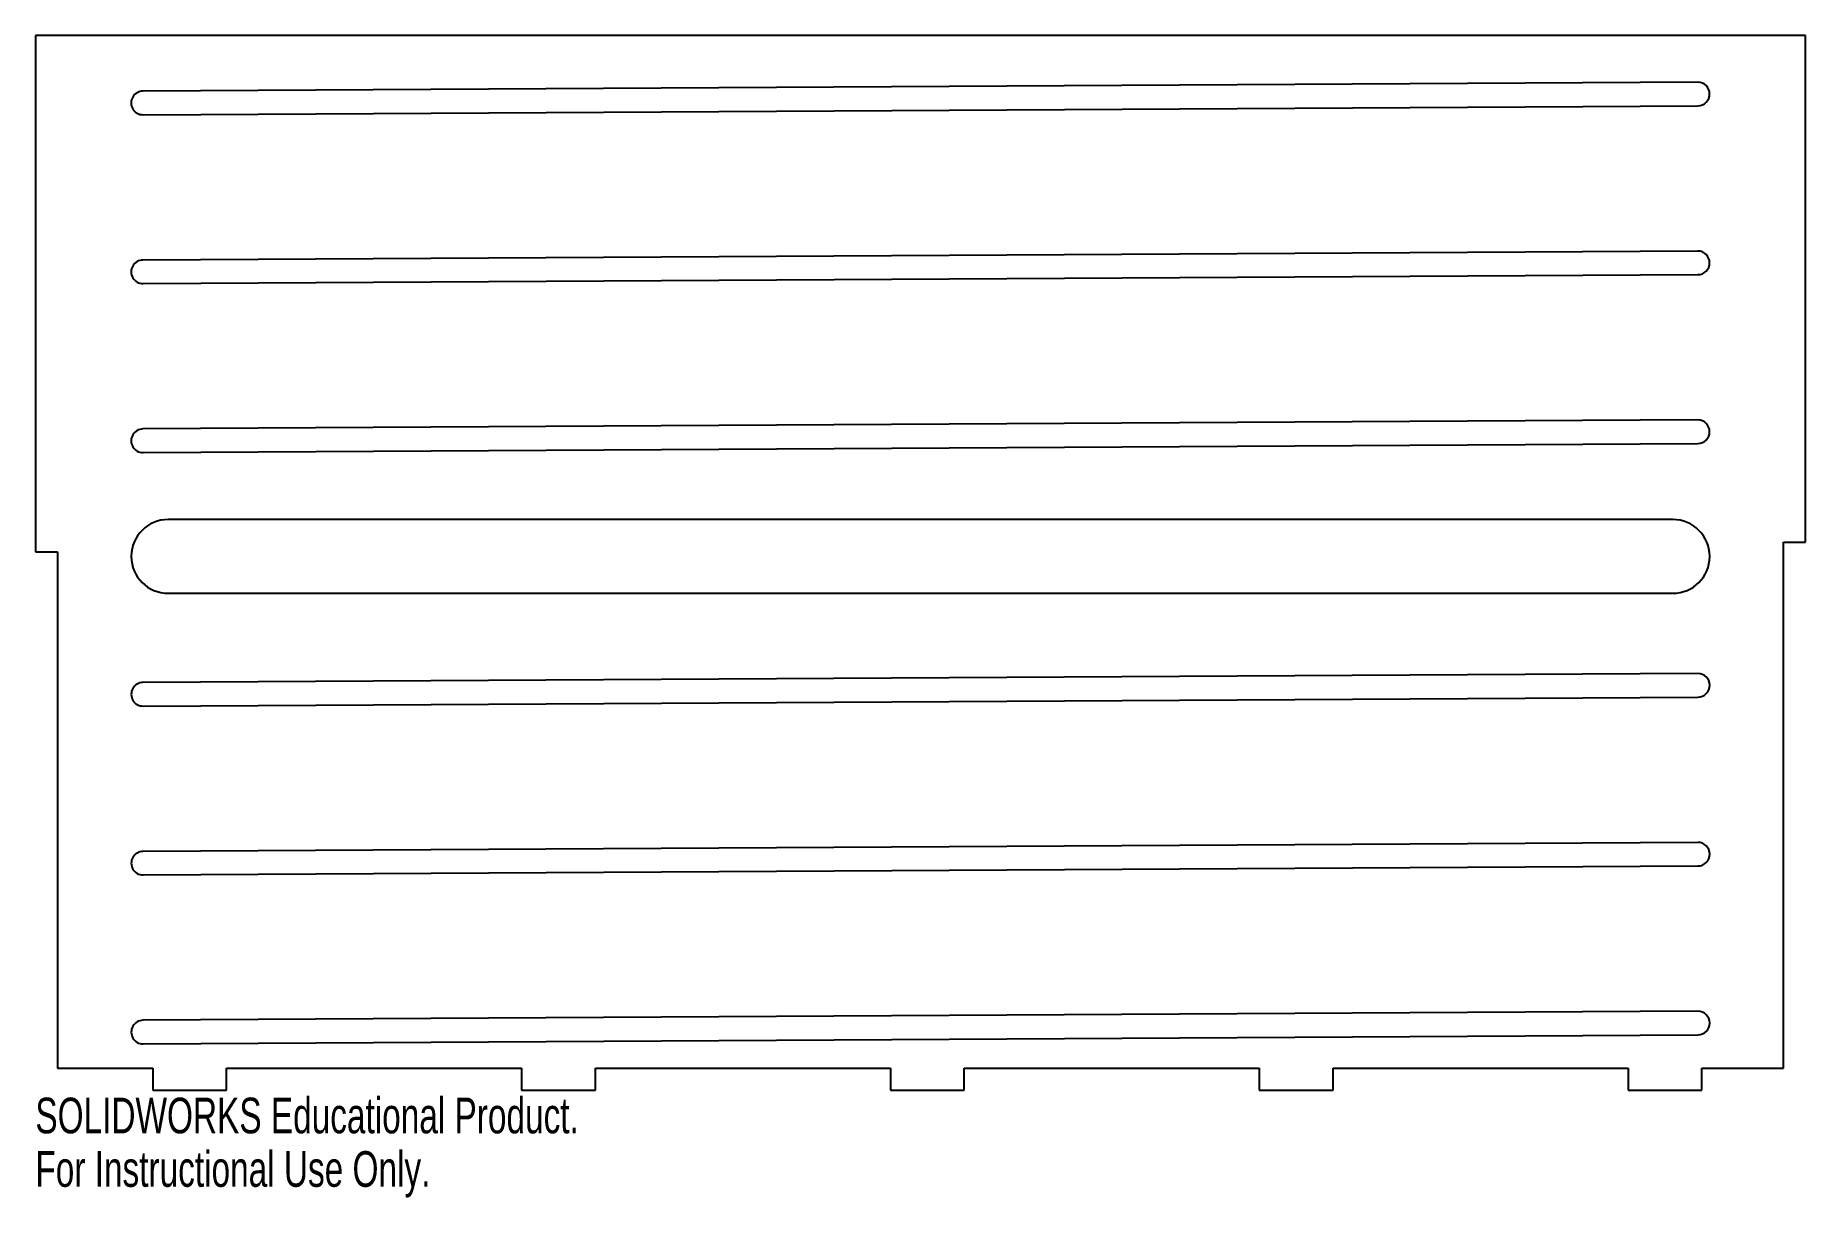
# Model space of a CAD drawing. Header units: millimetres. Extents: x -189 to 51, y -106 to 52.
import ezdxf

# ---------------------------------------------------------------- set-up
doc = ezdxf.new("R2010")
doc.units = ezdxf.units.MM
doc.styles.add('SLDTEXTSTYLE0', font='TXT', dxfattribs={"width": 0.7})

msp = doc.modelspace()

# ---------------------------------------------------------------- linework, layer by layer
at = {"color": 7, "linetype": 'Continuous', "lineweight": 25}
for p, q in [((50.73, 51.79), (-189.27, 51.79)), ((-189.27, 51.79), (-189.27, -18.21)), ((50.73, -16.9), (50.73, 51.79)), ((36.12, 45.45), (-174.68, 44.23)), ((-174.67, 41.03), (36.13, 42.25)), ((36.12, 22.55), (-174.68, 21.33)), ((-174.67, 18.13), (36.13, 19.35)), ((36.12, -0.35), (-174.68, -1.57)), ((-174.67, -4.77), (36.13, -3.55)), ((32.73, -13.85), (-171.27, -13.85)), ((-189.27, -18.21), (-186.27, -18.21)), ((-186.27, -18.21), (-186.27, -88.21)), ((47.73, -88.21), (47.73, -16.9)), ((47.73, -16.9), (50.73, -16.9)), ((-171.27, -23.85), (32.73, -23.85)), ((36.12, -34.72), (-174.68, -35.94)), ((-174.66, -39.14), (36.14, -37.92)), ((36.12, -57.62), (-174.68, -58.84)), ((-174.66, -62.04), (36.14, -60.82)), ((36.12, -80.52), (-174.68, -81.74)), ((-174.66, -84.94), (36.14, -83.72)), ((-186.27, -88.21), (-173.34, -88.21)), ((-173.34, -88.21), (-173.34, -91.21)), ((-163.34, -91.21), (-163.34, -88.21)), ((-163.34, -88.21), (-123.34, -88.21)), ((-123.34, -88.21), (-123.34, -91.21)), ((-113.34, -91.21), (-113.34, -88.21)), ((-113.34, -88.21), (-73.34, -88.21)), ((-73.34, -88.21), (-73.34, -91.21)), ((-63.34, -91.21), (-63.34, -88.21)), ((-63.34, -88.21), (-23.34, -88.21)), ((-23.34, -88.21), (-23.34, -91.21)), ((-13.34, -91.21), (-13.34, -88.21)), ((-13.34, -88.21), (26.66, -88.21)), ((26.66, -88.21), (26.66, -91.21)), ((36.66, -91.21), (36.66, -88.21)), ((36.66, -88.21), (47.73, -88.21)), ((-173.34, -91.21), (-163.34, -91.21)), ((-123.34, -91.21), (-113.34, -91.21)), ((-73.34, -91.21), (-63.34, -91.21)), ((-23.34, -91.21), (-13.34, -91.21)), ((26.66, -91.21), (36.66, -91.21))]:
    msp.add_line(p, q, dxfattribs=at)
for centre, radius, start, end in [((-174.68, 42.63), 1.6, 90.3331, 270.3331), ((36.12, 43.85), 1.6, 270.3331, 90.3331), ((36.12, 20.95), 1.6, 270.3331, 90.3331), ((-174.68, 19.73), 1.6, 90.3331, 270.3331), ((-174.68, -3.17), 1.6, 90.3331, 270.3331), ((36.12, -1.95), 1.6, 270.3331, 90.3331), ((-171.27, -18.85), 5, 90, 270), ((32.73, -18.85), 5, 270, 90), ((-174.67, -37.54), 1.6, 90.3331, 270.3331), ((36.13, -36.32), 1.6, 270.3331, 90.3331), ((-174.67, -60.44), 1.6, 90.3331, 270.3331), ((36.13, -59.22), 1.6, 270.3331, 90.3331), ((36.13, -82.12), 1.6, 270.3331, 90.3331), ((-174.67, -83.34), 1.6, 90.3331, 270.3331)]:
    msp.add_arc(centre, radius, start, end, dxfattribs=at)

# ---------------------------------------------------------------- texts
at = {"color": 7, "linetype": 'Continuous', "char_height": 4.8336, "attachment_point": 1, "style": 'SLDTEXTSTYLE0'}
for s, insert in [('SOLIDWORKS Educational Product.', (-189.27, -92.23)), ('For Instructional Use Only.', (-189.27, -99.48))]:
    msp.add_mtext(s, dxfattribs=dict(at, insert=insert))

doc.saveas('drawing.dxf')
